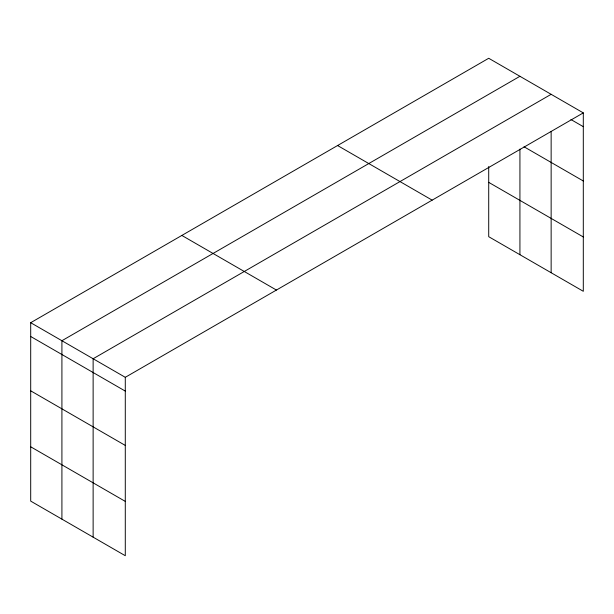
<?xml version="1.0" encoding="UTF-8"?>
<svg xmlns="http://www.w3.org/2000/svg" width="614" height="614" viewBox="0 0 614 614"><rect width="100%" height="100%" fill="white"/><g stroke="black" fill="none" stroke-linecap="round" stroke-linejoin="round"><path stroke-width="0.92" d="M583.3 112.884L125.287 377.311L125.287 555.724L30.7 501.116L30.7 322.703L488.713 58.276L583.3 112.884L583.3 291.297L488.713 236.689L488.713 166.501M551.142 131.519L551.142 272.731M519.928 76.297L61.914 340.724L61.914 519.137M551.142 94.318L93.128 358.745L93.128 537.158M570.928 119.523L583.3 126.668M524.034 146.777L583.3 180.992M488.713 182.358L583.3 236.966M337.57 145.533L432.156 200.149M181.844 235.438L276.43 290.054M30.7 322.703L125.287 377.311M30.7 336.487L125.287 391.095M30.7 390.819L125.287 445.426M30.7 446.792L125.287 501.4M519.928 149.072L519.928 254.71"/></g></svg>
